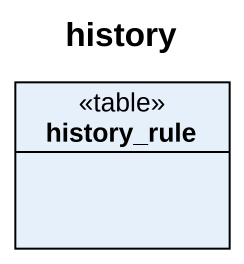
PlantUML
@startuml
title history
hide circle
hide empty members
class history_rule <<table>>
@enduml
